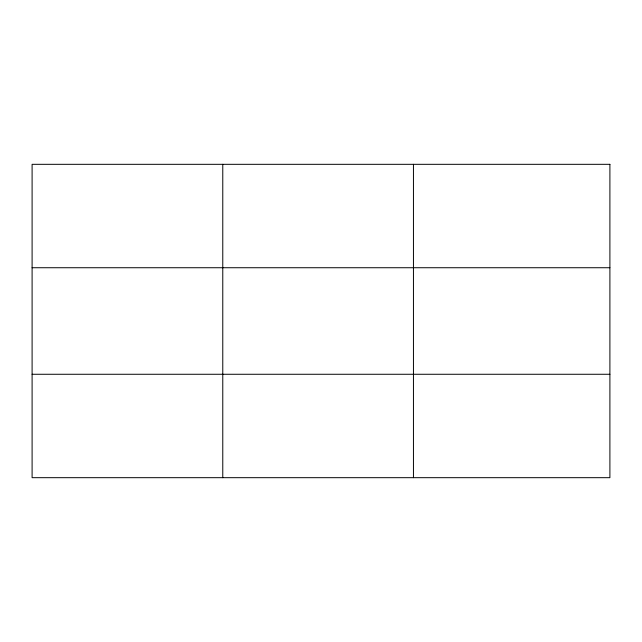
<?xml version="1.0" encoding="UTF-8"?>
<svg xmlns="http://www.w3.org/2000/svg" width="642" height="642" viewBox="0 0 642 642"><rect width="100%" height="100%" fill="white"/><g stroke="black" fill="none" stroke-linecap="round" stroke-linejoin="round"><path stroke-width="0.96" d="M222.774 164.32L222.774 477.68M413.448 164.32L413.448 477.68M32.1 267.73L609.9 267.73M32.1 374.27L609.9 374.27M609.9 164.32L609.9 477.68L32.1 477.68L32.1 164.32L609.9 164.32"/></g></svg>
